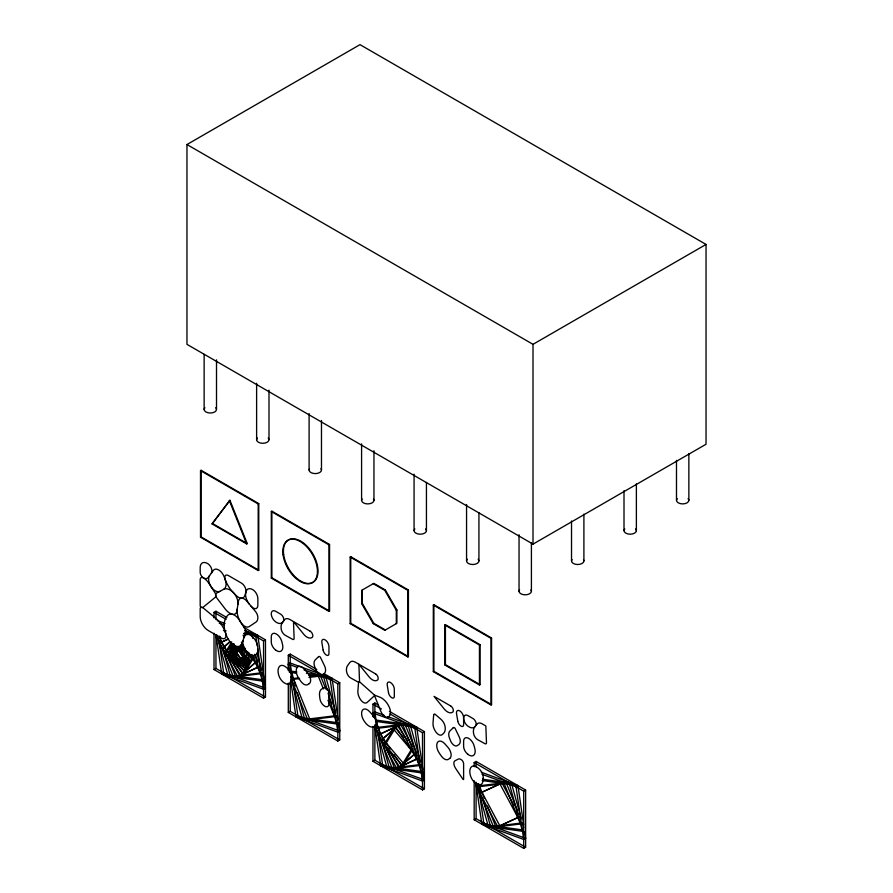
<?xml version="1.0" encoding="UTF-8"?>
<svg xmlns="http://www.w3.org/2000/svg" width="893" height="893" viewBox="0 0 893 893"><rect width="100%" height="100%" fill="white"/><g stroke="black" fill="none" stroke-linecap="round" stroke-linejoin="round"><path stroke-width="1.34" d="M463.612 779.433L463.612 763.872A3.472 1.998 60 0 0 461.636 759.943A5.514 3.181 60 0 0 458.187 759.117L455.039 760.78A5.325 3.07 60 0 0 453.912 763.872A6.82 3.94 60 0 0 455.698 768.493L462.73 778.975A1.295 0.748 60 0 0 463.3 779.533L463.411 779.578M248.712 652.738L247.149 667.261L245.218 668.366L230.651 657.985L232.213 643.462M230.651 657.985L232.571 656.868L232.861 654.234M233.43 648.954L233.999 643.674M245.218 668.366L246.937 652.526L237.962 646.13M250.553 656.444L246.368 669.728L244.448 670.844L228.117 655.618L231.89 643.652M228.117 655.618L230.037 654.502L233.386 643.875M244.448 670.844L249.471 654.893L239.86 645.929M253.422 658.163L244.939 672.072L243.019 673.177L225.382 652.392L231.745 641.955M225.382 652.392L227.302 651.276L231.544 644.322M243.019 673.177L252.206 658.119L254.125 657.014M412.354 749.93L403.882 763.828L401.95 764.944L384.314 744.148L393.5 729.09L395.432 727.974L403.368 737.339M384.314 744.148L386.234 743.043L395.432 727.974M401.95 764.944L411.137 749.886L413.068 748.769M212.054 523.912L229.925 500.27L247.227 543.558L246.658 543.893L212.054 523.912L229.925 500.27M234.703 653.788L238.007 650.082L242.885 656.712L239.57 660.429L234.703 653.788L239.112 649.892M245.564 656.902L243.644 658.018L238.755 649.635L240.686 648.53L233.944 652.493L238.822 660.876L243.979 656.534M255.945 662.115L240.809 675.175L222.547 648.195L229.657 641.766M222.547 648.195L230.561 641.576M240.809 675.175L256.961 661.2M414.888 753.882L399.74 766.942L381.478 739.962L397.642 725.976L407.532 740.598M381.478 739.962L397.642 725.976M399.74 766.942L415.904 752.955M238.822 660.876L244.604 657.482M186.961 144.543L359.991 44.65L706.039 244.436L706.039 444.234L533.009 544.127L186.961 344.341L186.961 144.543L533.009 344.33L706.039 244.436M200.512 470.633L201.092 470.298L258.769 503.596L258.769 570.203L258.189 570.527L200.512 537.229L200.512 470.633L258.189 503.931L258.769 503.596M200.512 537.229L201.092 536.905L258.769 570.203M271.305 511.51L271.885 511.176L329.562 544.473L329.562 611.069L328.981 611.404L271.305 578.106L271.305 511.51L328.981 544.808L329.562 544.473M271.305 578.106L271.885 577.771L329.562 611.069M214.019 617.934L214.019 612.352L215.95 611.247L226.822 617.521M350.168 557.042L350.748 556.707L408.425 590.005L408.425 656.601L407.844 656.935L350.168 623.638L350.168 557.042L407.844 590.34L408.425 590.005M237.683 676.581L259.74 666.412L237.683 676.581L219.756 642.982L227.983 639.042M252.775 638.395L251.29 633.025L249.37 634.142L243.912 633.383M245.966 655.652L247.283 662.472L245.363 663.577L234.87 660.574L232.225 646.923L234.145 645.818L242.014 648.072M246.1 657.951L246.87 660.351L244.95 661.456L236.5 661.043L232.638 649.044L234.558 647.938L243.008 648.363M245.408 632.69L255.867 636.508L257.787 635.403L263.904 677.34M246.278 658.487L237.806 661.11L233.229 650.908L239.078 648.898M233.944 652.493L235.864 651.377L240.742 659.76M233.229 650.908L241.702 648.296M232.225 646.923L242.717 649.937L244.637 648.82M214.019 633.282L214.019 669.549L215.95 668.444L265.478 697.042L265.478 639.846L243.733 627.288M245.441 630.491L263.558 640.951L265.478 639.846M247.037 657.985L247.406 664.794L245.486 665.91L244.671 650.919L232.091 644.601L232.917 659.592L234.837 658.487M234.87 660.574L236.79 659.458M236.5 661.043L238.42 659.927L246.87 660.351M237.806 661.11L244.961 658.788M215.994 634.767L221.71 673.992L223.641 672.887L265.478 688.168L264.495 681.404M228.206 676.369L230.137 675.253L264.283 679.975L262.363 681.08L228.206 676.369L216.698 634.789M219.912 636.385L217.233 636.709L233.508 677.095L235.439 675.99L260.935 672.853M361.71 603.657L361.71 590.34L373.821 583.341L385.352 590.005L396.894 609.986L396.894 623.303L384.783 630.302L373.241 623.638L361.71 603.657L362.279 603.322L362.279 590.005M373.241 583.676L384.783 590.34L385.352 590.005M288.294 670.576L288.294 655.239L290.214 654.122L316.803 669.471M233.508 677.095L260.354 673.791L262.274 672.686M350.168 623.638L350.748 623.303L408.425 656.601M296.32 673.244L289.488 672.306L288.294 664.113L290.214 663.008L332.062 678.289L337.978 718.865M373.241 623.638L373.821 623.303L385.352 629.967M396.313 623.638L396.313 610.321L396.894 609.986M289.488 672.306L291.408 671.201L296.878 671.949M221.71 673.992L263.558 689.273L265.478 688.168M307.784 719.981L309.704 718.865L336.549 715.572L334.618 716.677L307.784 719.981L291.509 679.595L293.429 678.479L298.798 677.82M214.019 669.549L263.558 698.159L265.478 697.042M433.317 605.041L433.898 604.706L491.563 638.004L491.563 704.61L490.994 704.934L433.317 671.636L433.317 605.041L490.994 638.339L491.563 638.004M308.956 677.441L318.343 676.291L320.263 675.175L325.867 689.061M308.621 674.952L323.646 677.017L325.565 675.912L335.221 710.783M303.988 669.839L330.142 679.394L332.062 678.289M288.294 683.134L288.294 712.435L290.214 711.33L339.753 739.929L339.753 682.721L324.047 673.657M322.127 674.762L337.833 683.837L339.753 682.721M444.848 625.022L445.428 624.687L480.032 644.668L480.032 684.63L479.452 684.964L444.848 664.984L444.848 625.022L479.452 645.003L480.032 644.668M290.66 680.354L295.985 716.878L297.905 715.762L339.753 731.043L338.771 724.279M290.605 676.325L302.481 719.245L304.401 718.139L338.559 722.85M372.961 716.666L372.961 704.119L374.881 703.003L378.509 705.102M433.317 671.636L433.898 671.313L491.563 704.61M444.848 664.984L445.428 664.649L480.032 684.63M295.985 716.878L337.833 732.16L339.753 731.043M373.553 717.057L372.961 712.994L374.881 711.888L384.035 715.226M288.294 712.435L337.833 741.034L339.753 739.929M376.176 728.476L403.011 725.172L419.286 765.558L392.451 768.862L376.176 728.476L378.096 727.36L404.931 724.056L416.629 753.089M418.683 758.179L396.615 768.348L378.699 734.738L400.767 724.569L412.287 746.18M378.699 734.738L400.767 724.569M403.011 725.172L404.931 724.056M375.518 721.377L408.313 725.897L410.233 724.792L376.076 720.082L380.161 734.827M372.961 712.994L414.81 728.275L416.73 727.17L422.847 769.107M372.961 726.433L372.961 761.316L374.881 760.211L424.421 788.809L424.421 731.601L389.381 711.375M389.873 713.875L422.501 732.718L424.421 731.601M374.736 725.172L380.652 765.759L382.572 764.642L424.421 779.924L423.438 773.159M387.149 768.125L389.069 767.02L423.226 771.731L421.306 772.847L387.149 768.125L375.272 725.205M392.451 768.862L394.371 767.746L419.866 764.609M396.615 768.348L417.422 758.749M380.652 765.759L422.501 781.04L424.421 779.924M372.961 761.316L422.501 789.914L424.421 788.809M474.172 766.73L474.172 762.544L476.092 761.439L525.631 790.037L525.631 847.245L523.711 848.35L474.172 819.752L474.172 780.683M493.662 827.298L495.582 826.181L522.416 822.877L520.496 823.993L493.662 827.298L477.387 786.912L479.307 785.795L506.141 782.491L517.337 810.264M497.825 826.784L519.893 816.615L497.825 826.784L479.909 793.174L501.978 783.005L514.134 805.81M479.909 793.174L501.978 783.005M477.387 786.912L504.221 783.607L506.141 782.491M482.198 780.56L509.523 784.333L511.443 783.228L521.099 818.1M482.019 774.298L516.02 786.711L517.94 785.594L523.655 824.831M474.172 819.752L476.092 818.635L525.631 847.245M474.172 762.544L523.711 791.153L525.631 790.037M475.746 782.257L481.863 824.194L483.783 823.078L525.631 838.36L524.649 831.595M476.092 818.635L476.092 782.368L488.359 826.561L490.279 825.456L523.075 829.977M481.863 824.194L523.711 839.465L525.631 838.36M219.756 642.982L228.575 639.02M309.536 676.503L320.263 675.175M291.509 679.595L299.557 678.602M232.638 649.044L241.088 649.468L244.95 661.456M245.832 632.277L251.29 633.025M223.417 630.558L226.152 630.938M306.444 673.266L325.565 675.912M302.481 719.245L336.639 723.966L328.099 693.113M482.756 779.265L511.443 783.228M488.359 826.561L522.517 831.283L509.523 784.333M239.413 660.217L244.66 661.713M217.256 620.602L225.103 623.47M244.715 630.625L257.787 635.403M219.254 623.147L224.489 625.055M288.294 664.113L297.447 667.462M387.964 716.655L408.882 724.301M411.494 725.25L416.73 727.17M481.327 772.233L517.94 785.594M237.125 659.626L247.406 664.794M232.917 659.592L245.486 665.91M212.623 523.577L247.227 543.558M214.019 612.352L226.108 619.329M288.294 655.239L319.705 673.367M372.961 704.119L381.423 708.997M243.253 647.425L245.497 649.021M232.571 656.868L247.149 667.261M241.791 644.824L244.671 647.514M230.037 654.502L236.757 660.775M242.528 666.145L246.368 669.728M393.5 729.09L411.137 749.886M386.234 743.043L403.882 763.828M240.742 644.601L252.206 658.119M227.302 651.276L234.357 659.592M237.884 663.756L244.939 672.072M236.623 652.683L241.49 659.313M395.711 727.092L413.972 754.072M383.398 738.846L390.252 748.97M394.059 754.585L401.671 765.826M241.344 642.078L243.622 645.449M248.187 652.191L255.041 662.305M224.467 647.09L232.08 658.331M236.645 665.073L242.729 674.07M384.783 590.34L396.313 610.321M362.279 603.322L373.821 623.303M516.69 810.61L518.61 814.215M500.058 784.121L517.973 817.72M481.829 792.069L499.756 825.668M415.479 752.174L417.399 755.779M398.847 725.685L416.763 759.284M380.619 733.633L386.379 744.438M390.219 751.638L398.535 767.232M243.108 635.213L244.392 637.613M256.548 660.418L257.82 662.818M250.788 654.323L257.82 667.529M221.687 641.877L227.447 652.671M231.287 659.871L239.603 675.476M239.77 649.401L244.347 659.603M235.149 649.803L237.694 655.462M519.882 816.57L520.898 819.093M504.221 783.607L520.496 823.993M479.307 785.795L484.397 798.42M487.444 805.988L495.582 826.181M418.661 758.135L420.19 761.919M378.096 727.36L383.186 739.984M386.747 748.814L394.371 767.746M328.914 696.64L331.962 704.209M334.004 709.254L335.522 713.038M318.343 676.291L323.433 688.916M328.01 700.268L334.618 716.677M293.429 678.479L309.704 718.865M245.988 632.3L247.015 634.823M255.152 655.015L257.697 661.322M259.729 666.379L261.258 670.163M244.068 633.405L245.084 635.928M252.719 654.859L260.354 673.791M219.667 636.865L224.243 648.218M226.789 654.536L235.439 675.99M229.356 500.605L246.658 543.893M234.558 647.938L236.489 653.933M522.584 823.458L523.7 827.487M478.771 783.875L481.003 791.924M483.225 799.972L490.279 825.456M410.601 726.132L420.257 761.003M421.373 765.033L422.858 770.391M408.313 725.897L421.306 772.847M382.014 741.536L389.069 767.02M336.706 716.153L337.822 720.171M323.646 677.017L327.363 690.434M291.408 671.201L295.494 685.947M297.358 692.655L304.401 718.139M256.86 653.151L261.314 669.248M262.43 673.266L263.915 678.635M254.94 654.256L262.363 681.08M219.365 636.363L221.218 643.072M223.083 649.769L230.137 675.253M242.717 649.937L245.363 663.577M234.145 645.818L235.73 654M516.02 786.711L523.711 839.465M478.068 783.853L478.458 786.554M478.86 789.256L483.783 823.078M414.81 728.275L422.501 781.04M374.881 711.888L377.248 728.119M377.839 732.182L382.572 764.642M330.142 679.394L337.833 732.16M290.214 663.008L292.58 679.238M293.172 683.301L297.905 715.762M255.867 636.508L257.251 645.985M257.642 648.686L263.558 689.273M218.908 640.415L223.641 672.887M246.669 651.164L246.892 655.261M234.089 644.858L234.613 654.39M688.86 453.51L688.86 500.337M676.492 460.397L676.492 500.337M636.385 483.816L636.385 530.643M624.006 490.704L624.006 530.643M583.899 514.111L583.899 560.949M571.52 520.999L571.52 560.949M533.009 344.33L533.009 544.127M531.413 543.033L531.413 591.244M523.711 791.153L523.711 848.35M519.045 534.773L519.045 591.244M490.994 638.339L490.994 704.934M479.452 645.003L479.452 684.964M478.927 512.738L478.927 560.949M476.092 761.439L476.092 767.02M466.559 504.478L466.559 560.949M445.428 624.687L445.428 664.649M433.898 604.706L433.898 671.313M426.441 482.432L426.441 530.643M422.501 732.718L422.501 789.914M414.073 474.172L414.073 530.643M407.844 590.34L407.844 656.935M374.881 703.003L374.881 718.352M374.881 725.328L374.881 760.211M373.955 450.753L373.955 500.337M361.587 443.866L361.587 500.337M350.748 556.707L350.748 623.303M337.833 683.837L337.833 741.034M328.981 544.808L328.981 611.404M321.48 420.458L321.48 470.042M309.101 413.571L309.101 470.042M290.214 654.122L290.214 672.262M290.214 682.029L290.214 711.33M271.885 511.176L271.885 577.771M268.994 390.152L268.994 439.736M263.558 640.951L263.558 698.159M258.189 503.931L258.189 570.527M256.615 383.264L256.615 439.736M216.508 359.857L216.508 409.44M215.95 611.247L215.95 619.619M215.95 634.956L215.95 668.444M204.14 354.342L204.14 409.44M201.092 470.298L201.092 536.905M209.554 575.594A9.812 5.671 60 0 0 211.061 586.69A9.254 5.347 60 0 0 219.812 591.389M237.225 609.037A14.98 8.651 60 0 0 240.73 622.254A8.617 4.978 60 0 0 249.203 626.618L255.945 622.097A10.158 5.86 60 0 0 257.865 617.576A6.642 3.829 60 0 0 255.376 611.359L246.903 601.246A8.026 4.632 60 0 0 241.545 598.154A9.287 5.358 60 0 1 236.042 595.363L233.341 592.584A22.526 13.004 60 0 1 225.181 579.557L224.143 576.778A8.651 4.99 60 0 0 218.774 570.002A8.997 5.191 60 0 0 213.304 570.448L208.181 577.492A7.791 4.498 60 0 1 203.37 577.838A4.454 2.567 60 0 0 200.188 579.635L200.188 605.61A1.339 0.781 60 0 0 201.461 607.374A6.642 3.829 60 0 1 204.073 608.669L215.726 618.302A20.059 11.576 60 0 1 225.616 633.137A6.385 3.684 60 0 1 221.509 638.171L208.27 630.536A11.442 6.608 60 0 1 200.188 616.527L200.188 608.758A2.768 1.596 60 0 1 201.461 607.374A7.155 4.13 60 0 0 203.615 606.86L215.09 597.462A4.141 2.389 60 0 0 215.738 595.229A3.583 2.065 60 0 1 216.497 593.164L223.786 589.257A10.727 6.195 60 0 0 225.181 579.557A4.856 2.802 60 0 1 228.195 575.438L241.445 583.084A6.441 3.717 60 0 1 245.832 592.293A10.582 6.106 60 0 0 249.515 604.36M237.929 604.416A10.281 5.927 60 0 0 233.408 592.651A12.926 7.457 60 0 0 223.73 589.291M242.918 640.94A9.265 5.347 60 0 0 249.225 654.178L249.984 654.614A11.14 6.43 60 0 0 257.865 650.071L257.865 648.151A10.683 6.162 60 0 0 251.759 636.073A9.51 5.492 60 0 0 243.99 637.122M211.34 573.139A6.039 3.483 60 0 0 211.373 568.216A6.039 3.483 60 0 0 207.667 563.583L207.41 563.438A10.225 5.905 60 0 0 200.188 567.613L200.188 572.279A4.554 2.634 60 0 0 203.37 577.838A12.591 7.267 60 0 1 208.995 583.486L214.588 592.137A4.699 2.712 60 0 1 215.738 595.229A3.907 2.255 60 0 0 216.999 598.221L225.125 608.87A12.647 7.3 60 0 0 232.403 614.272A10.482 6.05 60 0 1 239.324 620.032L244.637 628.426A3.851 2.221 60 0 1 245.419 630.235A3.349 1.931 60 0 1 245.463 631.876L242.215 643.451A11.196 6.463 60 0 1 234.591 645.728A13.295 7.68 60 0 1 226.063 634.51L225.482 632.746A20.238 11.687 60 0 1 225.583 618.67L226.777 616.516A12.792 7.39 60 0 1 232.403 614.272A9.019 5.213 60 0 0 236.924 610.991L238.386 601.458A8.718 5.034 60 0 1 241.545 598.154A10.102 5.827 60 0 0 245.039 595.129L246.055 591.534A9.7 5.604 60 0 1 252.652 589.559A7.367 4.253 60 0 1 257.865 598.578L257.865 605.398A6.552 3.784 60 0 1 251.045 606.18M283.371 621.327A4.532 2.623 60 0 0 283.394 617.621A4.532 2.623 60 0 0 280.603 614.15L275.602 611.259A6.128 3.539 60 0 0 271.271 613.759A6.843 3.952 60 0 0 275.58 621.796L275.881 622.019A10.18 5.883 60 0 0 282.869 622.019M475.712 725.696A4.532 2.623 60 0 0 475.746 721.99A4.532 2.623 60 0 0 472.955 718.508L467.954 715.628A6.128 3.539 60 0 0 463.612 718.128A6.843 3.952 60 0 0 467.921 726.165L468.233 726.377A10.18 5.883 60 0 0 475.221 726.377M688.09 498.607A6.184 3.572 0 0 1 682.676 503.909A6.184 3.572 0 0 1 677.274 498.607M635.604 528.913A6.184 3.572 0 0 1 630.19 534.215A6.184 3.572 0 0 1 624.787 528.913M583.609 559.866A6.184 3.572 0 0 1 577.403 564.51A6.184 3.572 0 0 1 572.033 559.531M530.9 589.827A6.184 3.572 0 0 1 525.229 594.816A6.184 3.572 0 0 1 519.547 589.827M478.146 559.208A6.184 3.572 0 0 1 472.743 564.521A6.184 3.572 0 0 1 467.329 559.208M425.671 528.913A6.184 3.572 0 0 1 420.257 534.215A6.184 3.572 0 0 1 414.854 528.913M373.453 498.919A6.184 3.572 0 0 1 367.771 503.909A6.184 3.572 0 0 1 362.1 498.919M320.967 468.624A6.184 3.572 0 0 1 315.597 473.603A6.184 3.572 0 0 1 309.391 468.959M268.213 438.005A6.184 3.572 0 0 1 262.81 443.308A6.184 3.572 0 0 1 257.396 438.005M215.726 407.699A6.184 3.572 0 0 1 210.324 413.012A6.184 3.572 0 0 1 204.91 407.699M374.602 695.178L380.094 697.254A13.328 7.691 60 0 1 388.935 706.441L389.102 706.776A9.633 5.559 60 0 1 388.723 716.722L388.433 716.912A6.619 3.818 60 0 1 380.998 711.754L374.692 696.06A1.139 0.659 60 0 1 374.58 695.368L374.602 695.223A1.652 0.96 60 0 1 374.346 695.848L367.034 702.523A6.418 3.706 60 0 1 361.006 700.257A9.633 5.559 60 0 1 357.87 691.126L358.506 683.056A2.545 1.473 60 0 1 359.053 682.051A2.121 1.217 60 0 0 359.511 681.002L358.886 664.258L355.247 662.148A8.997 5.191 60 0 0 349.766 662.595L347.556 665.631A11.375 6.564 60 0 0 346.663 672.049A5.771 3.338 60 0 0 350.726 677.988L357.892 681.939A2.445 1.406 60 0 0 359.053 682.051A1.741 1.005 60 0 1 360.192 682.352L374.602 695.178M433.641 715.159L433.016 723.23A9.633 5.559 60 0 0 436.141 732.349A6.418 3.706 60 0 0 442.169 734.615L443.542 733.376A11.598 6.697 60 0 0 445.127 726.824A7.903 4.565 60 0 0 440.952 719.278L435.326 714.456A1.741 1.005 60 0 0 434.188 714.154A2.545 1.473 60 0 0 433.641 715.159M291.464 677.675L291.14 680.745A8.428 4.867 60 0 1 285.224 683.413L284.465 682.978A8.763 5.057 60 0 1 278.56 674.55L278.426 673.981A11.609 6.709 60 0 1 279.609 666.29A8.897 5.135 60 0 1 286.028 667.149L287.033 667.975A8.004 4.621 60 0 1 291.464 677.675M483.213 778.261L482.89 781.33A8.428 4.867 60 0 1 476.974 783.998L476.215 783.563A8.763 5.057 60 0 1 470.31 775.135L470.176 774.566A11.609 6.709 60 0 1 471.359 766.875A8.897 5.135 60 0 1 477.777 767.734L478.782 768.56A8.004 4.621 60 0 1 483.213 778.261M284.387 619.932L282.177 622.979A11.375 6.564 60 0 0 281.284 629.398A5.771 3.338 60 0 0 285.336 635.336L292.502 639.288A2.445 1.406 60 0 0 293.663 639.399A2.121 1.217 60 0 0 294.121 638.339L293.496 621.606L289.857 619.485A8.997 5.191 60 0 0 284.387 619.932M476.728 724.301L474.518 727.337A11.375 6.564 60 0 0 473.625 733.756A5.771 3.338 60 0 0 477.688 739.694L484.854 743.646A2.445 1.406 60 0 0 486.015 743.757A2.121 1.217 60 0 0 486.473 742.708L485.848 725.976L482.209 723.855A8.997 5.191 60 0 0 476.728 724.301M318.6 656.656L315.24 659.905A8.35 4.822 60 0 0 314.905 667.339L315.876 669.761A6.24 3.605 60 0 0 319.058 674.003A5.715 3.304 60 0 0 322.563 674.583L324.204 673.489A7.501 4.331 60 0 0 324.494 665.731L320.542 657.561A1.462 0.848 60 0 0 319.571 656.556A2.087 1.206 60 0 0 318.6 656.656M453.276 727.728L449.905 730.976A8.35 4.822 60 0 0 449.581 738.399L450.552 740.822A6.24 3.605 60 0 0 453.722 745.063A5.715 3.304 60 0 0 457.238 745.644L458.868 744.55A7.501 4.331 60 0 0 459.169 736.803L455.207 728.621A1.462 0.848 60 0 0 454.236 727.616A2.087 1.206 60 0 0 453.276 727.728M309.268 683.603L307.895 684.551A7.535 4.353 60 0 1 300.807 681.303L298.976 678.691A9.544 5.503 60 0 1 296.867 667.797A7.925 4.577 60 0 1 304.379 669.125L307.393 672.574A8.182 4.722 60 0 1 310.496 678.859A7.445 4.298 60 0 1 309.268 683.603M374.781 726.165L374.323 726.478A9.979 5.76 60 0 1 364.936 722.169A22.939 13.25 60 0 1 363.942 720.74A9.544 5.503 60 0 1 362.257 710.448A7.925 4.577 60 0 1 369.758 711.788L373.185 715.695A7.457 4.298 60 0 1 374.781 726.165M449.782 758.358L448.42 759.307A7.535 4.353 60 0 1 441.332 756.058L439.49 753.446A9.544 5.503 60 0 1 437.391 742.552A7.925 4.577 60 0 1 444.893 743.891L447.918 747.329A8.182 4.722 60 0 1 451.01 753.614A7.445 4.298 60 0 1 449.782 758.358M323.523 688.056L321.982 688.86A11.453 6.619 60 0 0 319.549 695.535L319.906 698.605A6.876 3.974 60 0 0 324.717 706.218A5.972 3.449 60 0 0 328.948 703.773L328.948 692.801A3.472 1.998 60 0 0 326.961 688.871A5.514 3.181 60 0 0 323.523 688.056M450.686 705.972L434.02 696.361L444.279 709.042A9.432 5.447 60 0 0 452.718 712.134A3.728 2.154 60 0 0 453.075 709.098A3.728 2.154 60 0 0 450.686 705.972M310.161 631.206L293.507 621.595L303.754 634.287A9.432 5.447 60 0 0 312.193 637.379A3.728 2.154 60 0 0 312.55 634.343A3.728 2.154 60 0 0 310.161 631.206M375.551 673.869L358.886 664.258L369.133 676.939A9.432 5.447 60 0 0 377.583 680.031A3.728 2.154 60 0 0 377.94 676.994A3.728 2.154 60 0 0 375.551 673.869M467.865 754.284L467.508 753.993A6.876 3.974 60 0 1 463.612 746.247L463.612 741.19A7.044 4.074 60 0 1 468.211 738.109A8.294 4.789 60 0 1 474.239 746.235L474.864 748.803A9.243 5.336 60 0 1 473.692 755.277A8.495 4.9 60 0 1 467.865 754.284M275.524 649.925L275.156 649.635A6.876 3.974 60 0 1 271.271 641.888L271.271 636.821A7.044 4.074 60 0 1 275.87 633.74A8.294 4.789 60 0 1 281.898 641.866L282.523 644.433A9.243 5.336 60 0 1 281.34 650.908A8.495 4.9 60 0 1 275.524 649.925M457.785 721.12L456.513 713.496A4.532 2.623 60 0 1 459.649 710.828A5.604 3.237 60 0 1 463.612 717.693L463.612 724.725A3.55 2.043 60 0 1 460.978 726.098A4.867 2.813 60 0 1 457.785 721.12M388.5 692.711L387.227 685.087A4.532 2.623 60 0 1 390.364 682.419A5.604 3.237 60 0 1 394.326 689.284L394.326 696.317A3.55 2.043 60 0 1 391.692 697.69A4.867 2.813 60 0 1 388.5 692.711M323.121 650.048L321.848 642.435A4.532 2.623 60 0 1 324.985 639.768A5.604 3.237 60 0 1 328.948 646.632L328.948 653.665A3.55 2.043 60 0 1 326.302 655.027A4.867 2.813 60 0 1 323.121 650.048M283.059 554.743A24.468 14.132 60 0 0 311.043 583.263A24.468 14.132 60 0 0 306.321 546.36A24.468 14.132 60 0 0 283.059 554.743M283.628 554.408A24.468 14.132 60 0 0 311.624 582.928A24.468 14.132 60 0 0 306.902 546.025A24.468 14.132 60 0 0 283.628 554.408"/></g></svg>
